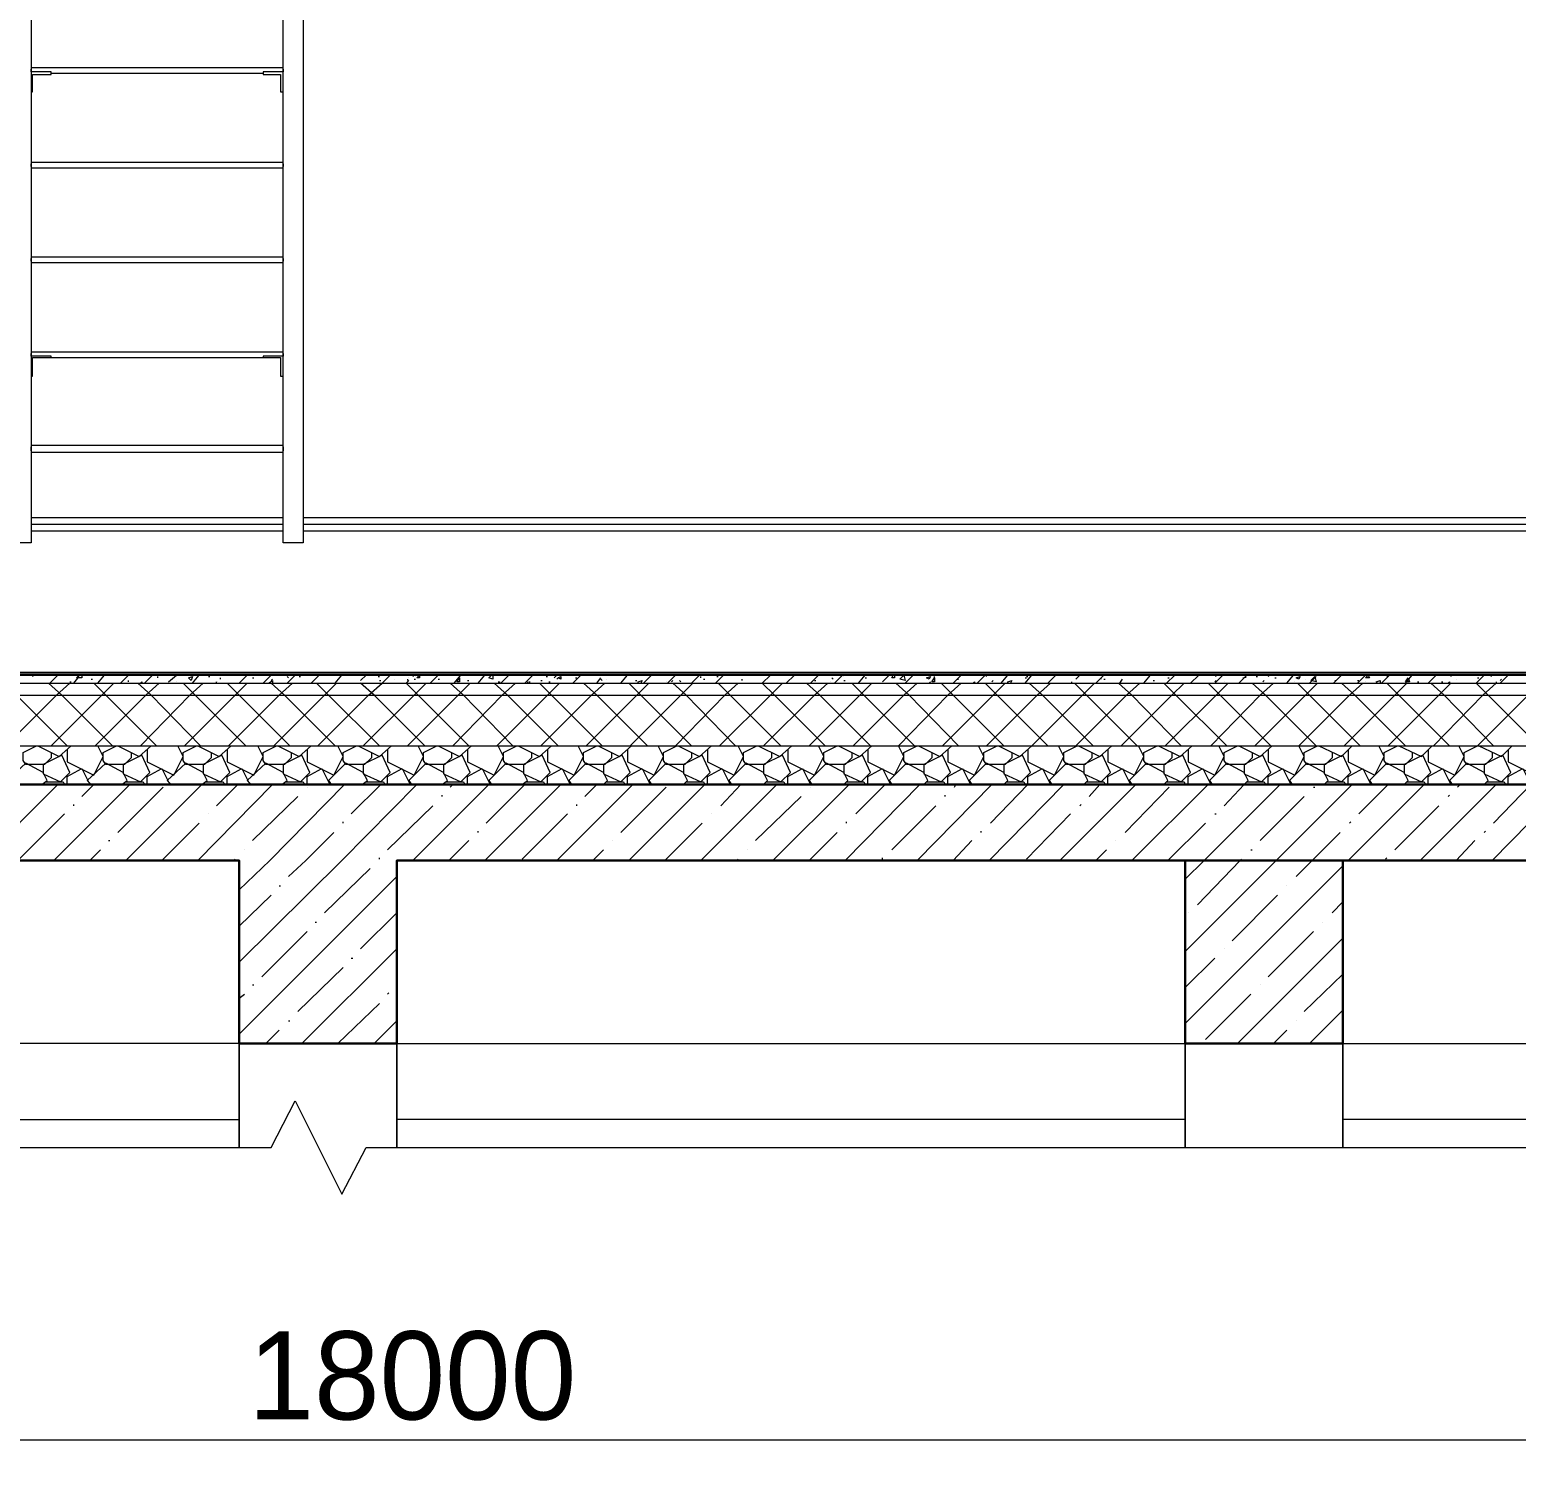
# Model space of a CAD drawing. Header units: millimetres. Extents: x 2294 to 908349, y -83289 to 219220.
# Drawn here: x 397000 to 401870, y -60662 to -55921 of the extents above; entities that cross this region are included whole.
import ezdxf

# ---------------------------------------------------------------- set-up
doc = ezdxf.new("R2010")
doc.units = ezdxf.units.MM
doc.layers.add('PDF _Геометрия', color=7, linetype='Continuous')
doc.layers.add('PDF _Текст', color=7, linetype='Continuous')

msp = doc.modelspace()

# ---------------------------------------------------------------- linework, layer by layer
at = {"layer": 'PDF _Геометрия', "lineweight": 9}
for points in [[(397004.3, -47687.3), (397004.3, -57602.1), (396938.8, -57602.1)], [(397830.6, -56045.8), (397004.3, -56045.8)], [(397004.3, -56058.9), (397004.3, -56054.5), (397004.3, -56050.2)], [(397830.6, -56050.2), (397830.6, -56054.5), (397830.6, -56058.9)], [(397069.9, -56063.3), (397765, -56063.3)], [(397830.6, -56356.2), (397004.3, -56356.2)], [(397004.3, -56369.3), (397004.3, -56364.9), (397004.3, -56360.5)], [(397004.3, -56373.7), (397830.6, -56373.7)], [(397830.6, -56360.5), (397830.6, -56364.9), (397830.6, -56369.3)], [(397830.6, -56666.5), (397004.3, -56666.5)], [(397004.3, -56679.7), (397004.3, -56675.3), (397004.3, -56670.9)], [(397004.3, -56684), (397830.6, -56684)], [(397830.6, -56670.9), (397830.6, -56675.3), (397830.6, -56679.7)], [(397830.6, -56976.9), (397004.3, -56976.9)], [(397004.3, -56990), (397004.3, -56985.7), (397004.3, -56981.3)], [(397069.9, -56994.4), (397765, -56994.4)], [(397830.6, -56981.3), (397830.6, -56985.7), (397830.6, -56990)], [(407076.4, -57912.4), (407076.4, -57916.8), (407076.4, -57921.2), (407076.4, -57947.4), (407076.4, -57986.8), (407076.4, -58152.9), (407076.4, -58393.3), (407085.2, -58393.3), (407242.6, -58393.3), (407242.6, -57156.2), (407085.2, -57156.2), (407076.4, -57156.2), (407072.1, -57156.2), (407067.7, -57156.2), (407067.7, -57912.4), (403203.2, -58026.1), (396121.3, -58026.1)], [(397830.6, -57282.9), (397004.3, -57282.9)], [(397004.3, -57300.4), (397004.3, -57296.1), (397004.3, -57291.7), (397004.3, -57287.3)], [(397004.3, -57304.8), (397830.6, -57304.8)], [(397830.6, -57287.3), (397830.6, -57291.7), (397830.6, -57296.1), (397830.6, -57300.4)], [(397004.3, -57519), (397830.6, -57519)], [(397004.3, -57540.9), (397830.6, -57540.9)], [(397896.1, -57519), (407067.7, -57519), (407067.7, -57523.4)], [(397896.1, -57540.9), (407067.7, -57540.9)], [(397004.3, -57562.7), (397830.6, -57562.7)], [(397896.1, -57562.7), (407067.7, -57562.7)], [(389166.1, -58393.3), (407076.4, -58393.3)], [(397686.3, -58642.5), (397686.3, -59582.4), (397686.3, -58642.5), (395981.4, -58642.5), (395981.4, -59582.4), (395981.4, -58642.5)], [(398202.1, -58642.5), (398202.1, -59582.4), (398202.1, -58642.5), (400785.7, -58642.5), (400785.7, -59582.4), (400785.7, -58642.5)], [(401301.6, -58642.5), (401301.6, -59582.4), (401301.6, -58642.5), (403885.2, -58642.5), (403885.2, -59582.4), (403885.2, -58642.5)], [(388300.5, -59582.4), (387723.5, -59582.4), (397791.2, -59582.4), (397869.9, -59429.4), (398022.9, -59735.4), (398101.6, -59582.4), (408169.3, -59582.4)], [(388807.6, -60662.2), (388807.6, -60539.8), (407518, -60539.8)]]:
    msp.add_lwpolyline(points, dxfattribs=at)
for points in [[(397896.1, -57602.1), (397830.6, -57602.1), (397830.6, -47687.3), (397896.1, -47687.3)], [(397004.3, -56058.9), (397004.3, -56124.5), (397008.7, -56124.5), (397008.7, -56067.6), (397069.9, -56067.6), (397069.9, -56058.9)], [(397830.6, -56058.9), (397765, -56058.9), (397765, -56067.6), (397821.8, -56067.6), (397821.8, -56124.5), (397830.6, -56124.5)], [(397004.3, -56990), (397004.3, -57055.6), (397008.7, -57055.6), (397008.7, -56994.4), (397069.9, -56994.4), (397069.9, -56990)], [(397830.6, -56990), (397765, -56990), (397765, -56994.4), (397821.8, -56994.4), (397821.8, -57055.6), (397830.6, -57055.6)], [(397686.3, -59490.6), (397686.3, -59241.4), (395981.4, -59241.4), (392007.6, -59241.4), (392007.6, -58642.5), (392007.6, -59582.4), (392007.6, -59490.6), (395981.4, -59490.6)], [(400785.7, -59241.4), (400785.7, -59490.6), (398202.1, -59490.6), (398202.1, -59241.4)], [(403885.2, -59241.4), (403885.2, -59490.6), (401301.6, -59490.6), (401301.6, -59241.4)]]:
    msp.add_lwpolyline(points, close=True, dxfattribs=at)
at = {"layer": 'PDF _Геометрия', "lineweight": 30}
for points in [[(388755.2, -58393.3), (388755.2, -58642.5), (388755.2, -59241.4), (389013.1, -59241.4), (389013.1, -58642.5), (397686.3, -58642.5), (397686.3, -59241.4), (398202.1, -59241.4), (398202.1, -58642.5), (407500.5, -58642.5), (407500.5, -58393.3), (389013.1, -58393.3), (389013.1, -57300.4), (388755.2, -57300.4)], [(400785.7, -58642.5), (400785.7, -59241.4), (401301.6, -59241.4), (401301.6, -58642.5)]]:
    msp.add_lwpolyline(points, close=True, dxfattribs=at)
at = {"layer": 'PDF _Геометрия', "lineweight": 20}
for points in [[(389166.1, -57916.8), (396121.3, -58030.5), (403203.2, -58030.5), (407076.4, -57916.8), (407076.4, -57912.4), (407072.1, -57912.4)], [(389166.1, -57921.2), (396121.3, -58034.8), (403203.2, -58034.8), (407076.4, -57921.2), (407076.4, -57916.8)], [(389166.1, -57947.4), (396121.3, -58061.1), (403203.2, -58061.1), (407076.4, -57947.4), (407076.4, -57921.2)], [(389166.1, -57986.8), (396121.3, -58100.4), (403203.2, -58100.4), (407076.4, -57986.8), (407076.4, -57947.4)], [(389166.1, -58152.9), (396121.3, -58266.5), (403203.2, -58266.5), (407076.4, -58152.9), (407076.4, -57986.8)]]:
    msp.add_lwpolyline(points, dxfattribs=at)
at = {"layer": 'PDF _Геометрия', "color": 250, "lineweight": 9, "true_color": 0x1d1d1d}
for points in [[(397008.7, -58039.2), (397013.1, -58034.8)], [(397065.5, -58061.1), (397091.8, -58034.8)], [(397144.2, -58061.1), (397161.7, -58039.2)], [(397170.4, -58034.8), (397170.4, -58043.6), (397153, -58043.6), (397161.7, -58034.8)], [(397201, -58048), (397205.4, -58048)], [(397222.9, -58061.1), (397244.8, -58034.8)], [(397262.2, -58034.8), (397262.2, -58034.8)], [(397262.2, -58034.8), (397266.6, -58034.8)], [(397297.2, -58061.1), (397323.4, -58034.8)], [(397375.9, -58061.1), (397402.1, -58034.8)], [(397419.6, -58043.6), (397419.6, -58039.2)], [(397454.6, -58056.7), (397480.8, -58034.8)], [(397533.3, -58061.1), (397555.1, -58034.8)], [(397585.7, -58039.2), (397590.1, -58039.2)], [(397625.1, -58048), (397625.1, -58043.6)], [(397686.3, -58061.1), (397712.5, -58034.8)], [(397730, -58043.6), (397734.4, -58043.6)], [(397765, -58061.1), (397791.2, -58034.8)], [(397778.1, -58034.8), (397782.5, -58034.8)], [(397791.2, -58052.3), (397795.6, -58048)], [(397843.7, -58061.1), (397869.9, -58034.8)], [(397843.7, -58039.2), (397848, -58043.6)], [(397883, -58039.2), (397887.4, -58039.2)], [(397922.4, -58061.1), (397948.6, -58034.8)], [(397944.2, -58266.5), (398110.3, -58100.4), (398154, -58061.1), (398180.3, -58034.8)], [(398001, -58061.1), (398022.9, -58034.8)], [(398044.8, -58034.8), (398044.8, -58034.8)], [(398084.1, -58052.3), (398101.6, -58034.8)], [(398140.9, -58039.2), (398145.3, -58039.2)], [(398193.4, -58048), (398193.4, -58048)], [(398237.1, -58048), (398237.1, -58052.3)], [(398241.5, -58043.6), (398241.5, -58043.6)], [(398254.6, -58039.2), (398259, -58034.8)], [(398259, -58048), (398263.3, -58048)], [(398263.3, -58039.2), (398263.3, -58039.2)], [(398311.4, -58061.1), (398337.7, -58034.8)], [(398337.7, -58048), (398342, -58048)], [(398355.1, -58034.8), (398355.1, -58034.8)], [(398390.1, -58061.1), (398412, -58034.8)], [(398468.8, -58061.1), (398490.7, -58034.8)], [(398473.2, -58034.8), (398473.2, -58034.8)], [(398473.2, -58034.8), (398473.2, -58034.8)], [(398516.9, -58034.8), (398516.9, -58048), (398503.8, -58043.6), (398512.5, -58034.8)], [(398543.1, -58061.1), (398569.3, -58034.8)], [(398595.6, -58034.8), (398595.6, -58034.8)], [(398621.8, -58061.1), (398648, -58034.8)], [(398691.8, -58039.2), (398696.1, -58039.2)], [(398718, -58043.6), (398726.7, -58034.8)], [(398726.7, -58048), (398731.1, -58043.6)], [(398779.2, -58061.1), (398805.4, -58034.8)], [(398787.9, -58043.6), (398792.3, -58043.6)], [(398792.3, -58034.8), (398796.7, -58034.8)], [(398857.9, -58061.1), (398871, -58043.6)], [(398871, -58048), (398875.4, -58052.3)], [(398888.5, -58048), (398888.5, -58048)], [(398936.6, -58061.1), (398958.4, -58034.8)], [(399010.9, -58061.1), (399037.1, -58034.8)], [(399089.6, -58061.1), (399115.8, -58034.8)], [(399168.3, -58061.1), (399194.5, -58034.8)], [(399198.9, -58043.6), (399198.9, -58039.2)], [(399207.6, -58048), (399212, -58048)], [(399238.2, -58034.8), (399238.2, -58034.8)], [(399246.9, -58061.1), (399273.2, -58034.8)], [(399251.3, -58039.2), (399255.7, -58039.2)], [(399334.4, -58052.3), (399334.4, -58048)], [(399347.5, -58034.8), (399347.5, -58034.8)], [(399605.4, -58266.5), (399439.3, -58100.4), (399399.9, -58061.1), (399426.2, -58034.8)], [(399478.6, -58061.1), (399504.9, -58034.8)], [(399557.3, -58061.1), (399583.6, -58034.8)], [(399627.3, -58043.6), (399631.6, -58048)], [(399636, -58061.1), (399662.2, -58034.8)], [(399666.6, -58039.2), (399666.6, -58039.2)], [(399684.1, -58034.8), (399684.1, -58034.8)], [(399684.1, -58034.8), (399684.1, -58034.8)], [(399714.7, -58061.1), (399736.6, -58034.8)], [(399736.6, -58043.6), (399740.9, -58043.6)], [(399793.4, -58056.7), (399815.2, -58034.8)], [(399832.7, -58034.8), (399832.7, -58043.6), (399824, -58043.6), (399828.4, -58034.8)], [(399867.7, -58061.1), (399893.9, -58034.8)], [(399963.9, -58043.6), (399963.9, -58056.7), (399955.1, -58056.7), (399963.9, -58043.6), (399963.9, -58039.2)], [(400025.1, -58061.1), (400051.3, -58034.8)], [(400038.2, -58048), (400042.6, -58048)], [(400103.8, -58061.1), (400130, -58034.8)], [(400134.4, -58039.2), (400134.4, -58034.8)], [(400182.5, -58061.1), (400204.3, -58034.8)], [(400261.1, -58061.1), (400283, -58034.8)], [(400261.1, -58043.6), (400265.5, -58043.6)], [(400265.5, -58039.2), (400269.9, -58039.2)], [(400335.5, -58061.1), (400361.7, -58034.8)], [(400427.3, -58048), (400440.4, -58034.8)], [(400492.8, -58061.1), (400519.1, -58034.8)], [(400510.3, -58048), (400510.3, -58043.6)], [(400519.1, -58048), (400523.4, -58048)], [(400571.5, -58061.1), (400580.3, -58048)], [(400593.4, -58034.8), (400593.4, -58034.8)], [(400650.2, -58061.1), (400672.1, -58034.8)], [(400724.5, -58061.1), (400750.8, -58034.8)], [(400728.9, -58043.6), (400733.3, -58043.6)], [(400798.9, -58034.8), (400798.9, -58034.8)], [(400803.2, -58061.1), (400829.5, -58034.8)], [(400881.9, -58061.1), (400908.1, -58034.8)], [(400881.9, -58034.8), (400886.3, -58039.2)], [(400895, -58034.8), (400895, -58034.8)], [(400895, -58034.8), (400895, -58034.8)], [(400960.6, -58061.1), (400986.8, -58034.8)], [(400973.7, -58043.6), (400978.1, -58043.6)], [(400982.5, -58039.2), (400982.5, -58043.6)], [(401017.4, -58039.2), (401021.8, -58039.2)], [(401056.8, -58039.2), (401061.1, -58034.8)], [(401078.6, -58043.6), (401083, -58043.6)], [(401118, -58061.1), (401139.8, -58034.8)], [(401179.2, -58048), (401179.2, -58048)], [(401192.3, -58061.1), (401214.2, -58039.2)], [(401214.2, -58048), (401214.2, -58048)], [(401271, -58061.1), (401297.2, -58034.8)], [(401349.7, -58061.1), (401375.9, -58034.8)], [(401428.4, -58061.1), (401454.6, -58034.8)], [(401445.8, -58039.2), (401450.2, -58039.2)], [(401507, -58061.1), (401528.9, -58034.8)], [(401581.4, -58061.1), (401607.6, -58034.8)], [(401655.7, -58034.8), (401655.7, -58039.2)], [(401673.2, -58048), (401673.2, -58048)], [(401843.7, -58279.7), (401843.7, -58319), (401931.1, -58362.7), (401961.7, -58301.5), (401944.2, -58266.5), (401778.1, -58100.4), (401738.7, -58061.1), (401765, -58034.8)], [(401743.1, -58043.6), (401747.5, -58043.6)], [(401786.8, -58039.2), (401791.2, -58034.8)], [(401817.4, -58061.1), (401843.7, -58034.8)], [(401817.4, -58052.3), (401821.8, -58048)], [(397122.4, -58266.5), (396956.2, -58100.4), (396916.9, -58061.1)], [(396921.3, -58266.5), (397087.4, -58100.4), (397131.1, -58061.1)], [(397271, -58266.5), (397104.9, -58100.4), (397061.2, -58061.1)], [(397069.9, -58266.5), (397236, -58100.4), (397275.4, -58061.1)], [(397131.1, -58056.7), (397135.5, -58056.7)], [(397415.3, -58266.5), (397249.1, -58100.4), (397209.8, -58061.1)], [(397214.2, -58266.5), (397380.3, -58100.4), (397424, -58061.1)], [(397323.4, -58056.7), (397323.4, -58052.3)], [(397559.5, -58266.5), (397397.8, -58100.4), (397354.1, -58061.1)], [(397362.8, -58061.1), (397367.2, -58056.7), (397367.2, -58061.1)], [(397362.8, -58266.5), (397524.5, -58100.4), (397568.3, -58061.1)], [(397480.8, -58056.7), (397480.8, -58056.7)], [(397708.1, -58266.5), (397542, -58100.4), (397502.7, -58061.1)], [(397507.1, -58266.5), (397673.2, -58100.4), (397712.5, -58061.1)], [(397612, -58061.1), (397612, -58056.7)], [(397616.3, -58056.7), (397616.3, -58056.7)], [(397852.4, -58266.5), (397686.3, -58100.4), (397646.9, -58061.1)], [(397651.3, -58266.5), (397817.4, -58100.4), (397861.2, -58061.1)], [(397782.5, -58061.1), (397795.6, -58052.3), (397795.6, -58061.1)], [(397782.5, -58061.1), (397782.5, -58061.1)], [(398001, -58266.5), (397834.9, -58100.4), (397791.2, -58061.1)], [(397800, -58266.5), (397966.1, -58100.4), (398005.4, -58061.1)], [(398145.3, -58266.5), (397979.2, -58100.4), (397939.8, -58061.1)], [(398293.9, -58266.5), (398127.8, -58100.4), (398084.1, -58061.1)], [(398092.8, -58266.5), (398259, -58100.4), (398298.3, -58061.1)], [(398145.3, -58052.3), (398149.7, -58052.3)], [(398438.2, -58266.5), (398272.1, -58100.4), (398232.7, -58061.1), (398241.5, -58052.3)], [(398237.1, -58266.5), (398403.2, -58100.4), (398442.6, -58061.1)], [(398582.5, -58266.5), (398420.7, -58100.4), (398377, -58061.1)], [(398385.7, -58266.5), (398547.5, -58100.4), (398591.2, -58061.1)], [(398433.8, -58052.3), (398438.2, -58052.3)], [(398731.1, -58266.5), (398565, -58100.4), (398521.3, -58061.1)], [(398530, -58266.5), (398696.1, -58100.4), (398735.5, -58061.1)], [(398534.4, -58056.7), (398538.7, -58056.7)], [(398630.6, -58056.7), (398630.6, -58061.1)], [(398634.9, -58056.7), (398639.3, -58056.7)], [(398875.4, -58266.5), (398709.2, -58100.4), (398669.9, -58061.1)], [(398674.3, -58052.3), (398678.6, -58052.3)], [(398674.3, -58266.5), (398840.4, -58100.4), (398884.1, -58061.1)], [(398700.5, -58056.7), (398704.9, -58056.7)], [(399024, -58266.5), (398857.9, -58100.4), (398814.2, -58061.1)], [(398822.9, -58266.5), (398989, -58100.4), (399028.4, -58061.1)], [(399168.3, -58266.5), (399002.1, -58100.4), (398962.8, -58061.1)], [(398967.2, -58266.5), (399133.3, -58100.4), (399172.6, -58061.1)], [(398984.6, -58052.3), (398989, -58052.3)], [(398993.4, -58061.1), (398993.4, -58056.7), (399006.5, -58052.3), (399002.1, -58061.1)], [(399085.2, -58056.7), (399085.2, -58056.7)], [(399102.7, -58056.7), (399107.1, -58052.3)], [(399312.5, -58266.5), (399150.8, -58100.4), (399107.1, -58061.1)], [(399115.8, -58266.5), (399277.5, -58100.4), (399321.3, -58061.1)], [(399128.9, -58052.3), (399133.3, -58056.7)], [(399181.4, -58061.1), (399181.4, -58061.1)], [(399461.1, -58266.5), (399295, -58100.4), (399255.7, -58061.1)], [(399260.1, -58266.5), (399426.2, -58100.4), (399465.5, -58061.1)], [(399404.3, -58266.5), (399570.4, -58100.4), (399614.2, -58061.1)], [(399754, -58266.5), (399587.9, -58100.4), (399544.2, -58061.1)], [(399553, -58266.5), (399719.1, -58100.4), (399758.4, -58061.1)], [(399570.4, -58052.3), (399574.8, -58052.3)], [(399622.9, -58056.7), (399622.9, -58056.7)], [(399666.6, -58052.3), (399671, -58052.3)], [(399898.3, -58266.5), (399732.2, -58100.4), (399692.8, -58061.1)], [(399697.2, -58266.5), (399863.3, -58100.4), (399907.1, -58061.1)], [(399745.3, -58279.7), (399745.3, -58319), (399832.7, -58362.7), (399863.3, -58301.5), (399845.8, -58266.5), (400007.6, -58100.4), (400051.3, -58061.1)], [(400042.6, -58266.5), (399880.8, -58100.4), (399837.1, -58061.1)], [(399946.4, -58061.1), (399950.8, -58056.7)], [(400191.2, -58266.5), (400025.1, -58100.4), (399985.7, -58061.1)], [(399990.1, -58266.5), (400156.2, -58100.4), (400195.6, -58061.1)], [(400090.7, -58061.1), (400095, -58056.7), (400095, -58061.1)], [(400335.5, -58266.5), (400169.3, -58100.4), (400130, -58061.1)], [(400134.4, -58266.5), (400300.5, -58100.4), (400344.2, -58061.1)], [(400151.9, -58056.7), (400156.2, -58052.3)], [(400173.7, -58266.5), (400243.7, -58301.5), (400283, -58266.5), (400449.1, -58100.4), (400488.5, -58061.1)], [(400204.3, -58061.1), (400204.3, -58056.7), (400217.4, -58052.3), (400213.1, -58061.1)], [(400484.1, -58266.5), (400318, -58100.4), (400274.3, -58061.1)], [(400414.2, -58061.1), (400414.2, -58056.7)], [(400628.4, -58266.5), (400462.2, -58100.4), (400422.9, -58061.1)], [(400427.3, -58266.5), (400593.4, -58100.4), (400637.1, -58061.1)], [(400772.6, -58266.5), (400610.9, -58100.4), (400567.2, -58061.1)], [(400575.9, -58266.5), (400742, -58100.4), (400781.4, -58061.1)], [(400680.8, -58052.3), (400685.2, -58052.3)], [(400921.3, -58266.5), (400755.1, -58100.4), (400715.8, -58061.1)], [(400720.2, -58266.5), (400886.3, -58100.4), (400925.6, -58061.1)], [(401065.5, -58266.5), (400899.4, -58100.4), (400860.1, -58061.1)], [(400868.8, -58266.5), (401030.5, -58100.4), (401074.3, -58061.1)], [(400881.9, -58056.7), (400886.3, -58052.3)], [(400912.5, -58056.7), (400912.5, -58056.7)], [(401214.2, -58266.5), (401048, -58100.4), (401004.3, -58061.1)], [(401013.1, -58266.5), (401179.2, -58100.4), (401218.5, -58061.1)], [(401039.3, -58056.7), (401043.7, -58052.3)], [(401056.8, -58279.7), (401056.8, -58319), (401144.2, -58362.7), (401174.8, -58301.5), (401157.3, -58266.5), (401323.4, -58100.4), (401367.2, -58061.1)], [(401144.2, -58056.7), (401144.2, -58056.7)], [(401358.4, -58266.5), (401192.3, -58100.4), (401152.9, -58061.1)], [(401275.4, -58052.3), (401279.7, -58052.3)], [(401507, -58266.5), (401340.9, -58100.4), (401297.2, -58061.1)], [(401306, -58266.5), (401472.1, -58100.4), (401511.4, -58061.1)], [(401349.7, -58052.3), (401354, -58052.3)], [(401375.9, -58056.7), (401375.9, -58056.7)], [(401415.2, -58061.1), (401410.9, -58056.7), (401424, -58052.3), (401424, -58061.1)], [(401651.3, -58266.5), (401485.2, -58100.4), (401445.8, -58061.1)], [(401450.2, -58266.5), (401616.3, -58100.4), (401655.7, -58061.1)], [(401546.4, -58056.7), (401550.8, -58056.7)], [(401795.6, -58266.5), (401633.8, -58100.4), (401590.1, -58061.1)], [(401804.3, -58056.7), (401804.3, -58061.1), (401760.6, -58100.4), (401598.8, -58266.5)], [(401625.1, -58056.7), (401629.5, -58056.7)], [(401646.9, -58061.1), (401651.3, -58056.7), (401651.3, -58061.1)], [(401791.2, -58288.4), (401791.2, -58305.9), (401769.3, -58327.7), (401708.1, -58327.7), (401699.4, -58314.6), (401699.4, -58288.4), (401743.1, -58266.5), (401909.2, -58100.4), (401948.6, -58061.1)], [(397069.9, -58288.4), (397069.9, -58305.9), (397048, -58327.7), (396986.8, -58327.7), (396978.1, -58314.6), (396978.1, -58288.4), (397021.8, -58266.5)], [(397026.2, -58266.5), (397096.1, -58301.5), (397135.5, -58266.5)], [(397122.4, -58279.7), (397122.4, -58319), (397209.8, -58362.7), (397240.4, -58301.5), (397222.9, -58266.5)], [(397332.2, -58288.4), (397332.2, -58305.9), (397310.3, -58327.7), (397249.1, -58327.7), (397240.4, -58314.6), (397240.4, -58288.4), (397284.1, -58266.5)], [(397288.5, -58266.5), (397358.4, -58301.5), (397397.8, -58266.5)], [(397384.7, -58279.7), (397384.7, -58319), (397472.1, -58362.7), (397502.7, -58301.5), (397485.2, -58266.5)], [(397594.5, -58288.4), (397594.5, -58305.9), (397572.6, -58327.7), (397511.4, -58327.7), (397502.7, -58314.6), (397502.7, -58288.4), (397546.4, -58266.5)], [(397550.8, -58266.5), (397620.7, -58301.5), (397660.1, -58266.5)], [(397646.9, -58279.7), (397646.9, -58319), (397734.4, -58362.7), (397765, -58301.5), (397747.5, -58266.5)], [(397856.8, -58288.4), (397856.8, -58305.9), (397834.9, -58327.7), (397773.7, -58327.7), (397765, -58314.6), (397765, -58288.4), (397808.7, -58266.5)], [(397813.1, -58266.5), (397883, -58301.5), (397922.4, -58266.5)], [(397909.2, -58279.7), (397909.2, -58319), (397996.7, -58362.7), (398027.3, -58301.5), (398009.8, -58266.5)], [(398119.1, -58288.4), (398119.1, -58305.9), (398097.2, -58327.7), (398036, -58327.7), (398027.3, -58314.6), (398027.3, -58288.4), (398071, -58266.5)], [(398075.4, -58266.5), (398145.3, -58301.5), (398184.7, -58266.5)], [(398171.5, -58279.7), (398171.5, -58319), (398259, -58362.7), (398289.6, -58301.5), (398272.1, -58266.5)], [(398381.4, -58288.4), (398381.4, -58305.9), (398359.5, -58327.7), (398298.3, -58327.7), (398289.6, -58314.6), (398289.6, -58288.4), (398333.3, -58266.5)], [(398337.7, -58266.5), (398407.6, -58301.5), (398446.9, -58266.5)], [(398433.8, -58279.7), (398433.8, -58319), (398521.3, -58362.7), (398551.9, -58301.5), (398534.4, -58266.5)], [(398643.7, -58288.4), (398643.7, -58305.9), (398621.8, -58327.7), (398560.6, -58327.7), (398551.9, -58314.6), (398551.9, -58288.4), (398595.6, -58266.5)], [(398599.9, -58266.5), (398669.9, -58301.5), (398709.2, -58266.5)], [(398696.1, -58279.7), (398696.1, -58319), (398783.6, -58362.7), (398814.2, -58301.5), (398796.7, -58266.5)], [(398906, -58288.4), (398906, -58305.9), (398884.1, -58327.7), (398822.9, -58327.7), (398814.2, -58314.6), (398814.2, -58288.4), (398857.9, -58266.5)], [(398862.2, -58266.5), (398932.2, -58301.5), (398971.5, -58266.5)], [(398958.4, -58279.7), (398958.4, -58319), (399045.9, -58362.7), (399076.5, -58301.5), (399059, -58266.5)], [(399168.3, -58288.4), (399168.3, -58305.9), (399146.4, -58327.7), (399085.2, -58327.7), (399076.5, -58314.6), (399076.5, -58288.4), (399120.2, -58266.5)], [(399124.5, -58266.5), (399194.5, -58301.5), (399233.8, -58266.5)], [(399220.7, -58279.7), (399220.7, -58319), (399308.1, -58362.7), (399338.7, -58301.5), (399321.3, -58266.5)], [(399430.5, -58288.4), (399430.5, -58305.9), (399408.7, -58327.7), (399347.5, -58327.7), (399338.7, -58314.6), (399338.7, -58288.4), (399382.5, -58266.5)], [(399386.8, -58266.5), (399456.8, -58301.5), (399496.1, -58266.5)], [(399483, -58279.7), (399483, -58319), (399570.4, -58362.7), (399601, -58301.5), (399583.6, -58266.5)], [(399692.8, -58288.4), (399692.8, -58305.9), (399671, -58327.7), (399609.8, -58327.7), (399601, -58314.6), (399601, -58288.4), (399644.8, -58266.5)], [(399649.1, -58266.5), (399719.1, -58301.5), (399758.4, -58266.5)], [(399955.1, -58288.4), (399955.1, -58305.9), (399933.3, -58327.7), (399872.1, -58327.7), (399863.3, -58314.6), (399863.3, -58288.4), (399907.1, -58266.5)], [(399911.4, -58266.5), (399981.4, -58301.5), (400020.7, -58266.5)], [(400007.6, -58279.7), (400007.6, -58319), (400095, -58362.7), (400125.6, -58301.5), (400108.1, -58266.5)], [(400217.4, -58288.4), (400217.4, -58305.9), (400195.6, -58327.7), (400134.4, -58327.7), (400125.6, -58314.6), (400125.6, -58288.4), (400169.3, -58266.5)], [(400269.9, -58279.7), (400269.9, -58319), (400357.3, -58362.7), (400387.9, -58301.5), (400370.4, -58266.5)], [(400479.7, -58288.4), (400479.7, -58305.9), (400457.9, -58327.7), (400396.7, -58327.7), (400387.9, -58314.6), (400387.9, -58288.4), (400431.6, -58266.5)], [(400436, -58266.5), (400506, -58301.5), (400545.3, -58266.5)], [(400532.2, -58279.7), (400532.2, -58319), (400619.6, -58362.7), (400650.2, -58301.5), (400632.7, -58266.5)], [(400742, -58288.4), (400742, -58305.9), (400720.2, -58327.7), (400659, -58327.7), (400650.2, -58314.6), (400650.2, -58288.4), (400693.9, -58266.5)], [(400698.3, -58266.5), (400768.3, -58301.5), (400807.6, -58266.5)], [(400794.5, -58279.7), (400794.5, -58319), (400881.9, -58362.7), (400912.5, -58301.5), (400895, -58266.5)], [(401004.3, -58288.4), (401004.3, -58305.9), (400982.5, -58327.7), (400921.3, -58327.7), (400912.5, -58314.6), (400912.5, -58288.4), (400956.2, -58266.5)], [(400960.6, -58266.5), (401030.5, -58301.5), (401069.9, -58266.5)], [(401266.6, -58288.4), (401266.6, -58305.9), (401244.8, -58327.7), (401183.5, -58327.7), (401174.8, -58314.6), (401174.8, -58288.4), (401218.5, -58266.5)], [(401222.9, -58266.5), (401297.2, -58301.5), (401332.2, -58266.5)], [(401319.1, -58279.7), (401319.1, -58319), (401406.5, -58362.7), (401437.1, -58301.5), (401419.6, -58266.5)], [(401528.9, -58288.4), (401528.9, -58305.9), (401507, -58327.7), (401445.8, -58327.7), (401437.1, -58314.6), (401437.1, -58288.4), (401480.8, -58266.5)], [(401485.2, -58266.5), (401559.5, -58301.5), (401594.5, -58266.5)], [(401581.4, -58279.7), (401581.4, -58319), (401668.8, -58362.7), (401699.4, -58301.5), (401681.9, -58266.5)], [(401747.5, -58266.5), (401821.8, -58301.5), (401856.8, -58266.5)], [(397039.3, -58393.3), (397056.8, -58380.2), (397043.7, -58354), (396986.8, -58323.4), (396925.6, -58380.2), (396938.8, -58393.3)], [(397122.4, -58393.3), (397122.4, -58367.1), (397170.4, -58340.9), (397196.7, -58393.3)], [(397301.6, -58393.3), (397319.1, -58380.2), (397306, -58354), (397249.1, -58323.4), (397187.9, -58380.2), (397201, -58393.3)], [(397314.7, -58642.5), (397563.9, -58393.3), (397581.4, -58380.2), (397568.3, -58354), (397511.4, -58323.4), (397450.2, -58380.2), (397463.3, -58393.3)], [(397384.7, -58393.3), (397384.7, -58367.1), (397432.7, -58340.9), (397459, -58393.3)], [(397646.9, -58393.3), (397646.9, -58367.1), (397695, -58340.9), (397721.3, -58393.3)], [(397826.2, -58393.3), (397843.7, -58380.2), (397830.6, -58354), (397773.7, -58323.4), (397712.5, -58380.2), (397725.6, -58393.3)], [(397909.2, -58393.3), (397909.2, -58367.1), (397957.3, -58340.9), (397983.6, -58393.3)], [(398088.5, -58393.3), (398106, -58380.2), (398092.8, -58354), (398036, -58323.4), (397979.2, -58380.2), (397987.9, -58393.3)], [(398171.5, -58393.3), (398171.5, -58367.1), (398219.6, -58340.9), (398245.9, -58393.3)], [(398350.8, -58393.3), (398368.3, -58380.2), (398355.1, -58354), (398298.3, -58323.4), (398241.5, -58380.2), (398250.2, -58393.3)], [(398433.8, -58393.3), (398433.8, -58367.1), (398481.9, -58340.9), (398508.1, -58393.3)], [(398613.1, -58393.3), (398630.6, -58380.2), (398617.4, -58354), (398560.6, -58323.4), (398503.8, -58380.2), (398512.5, -58393.3)], [(398696.1, -58393.3), (398696.1, -58367.1), (398744.2, -58340.9), (398770.4, -58393.3)], [(398879.7, -58393.3), (398892.8, -58380.2), (398879.7, -58354), (398822.9, -58323.4), (398766.1, -58380.2), (398774.8, -58393.3)], [(398958.4, -58393.3), (398958.4, -58367.1), (399006.5, -58340.9), (399032.7, -58393.3)], [(399142, -58393.3), (399155.1, -58380.2), (399142, -58354), (399085.2, -58323.4), (399028.4, -58380.2), (399037.1, -58393.3)], [(399220.7, -58393.3), (399220.7, -58367.1), (399268.8, -58340.9), (399295, -58393.3)], [(399404.3, -58393.3), (399417.4, -58380.2), (399404.3, -58354), (399347.5, -58323.4), (399290.7, -58380.2), (399299.4, -58393.3)], [(399483, -58393.3), (399483, -58367.1), (399531.1, -58340.9), (399557.3, -58393.3)], [(399666.6, -58393.3), (399679.7, -58380.2), (399666.6, -58354), (399609.8, -58323.4), (399553, -58380.2), (399561.7, -58393.3)], [(399745.3, -58393.3), (399745.3, -58367.1), (399793.4, -58340.9), (399819.6, -58393.3)], [(399928.9, -58393.3), (399942, -58380.2), (399928.9, -58354), (399872.1, -58323.4), (399815.2, -58380.2), (399824, -58393.3)], [(400007.6, -58393.3), (400007.6, -58367.1), (400055.7, -58340.9), (400081.9, -58393.3)], [(400191.2, -58393.3), (400204.3, -58380.2), (400191.2, -58354), (400134.4, -58323.4), (400077.5, -58380.2), (400086.3, -58393.3)], [(400147.5, -58520.1), (400269.9, -58393.3), (400269.9, -58367.1), (400318, -58340.9), (400344.2, -58393.3)], [(400453.5, -58393.3), (400466.6, -58380.2), (400453.5, -58354), (400396.7, -58323.4), (400339.8, -58380.2), (400348.6, -58393.3)], [(400532.2, -58393.3), (400532.2, -58367.1), (400580.3, -58340.9), (400606.5, -58393.3)], [(400715.8, -58393.3), (400728.9, -58380.2), (400715.8, -58354), (400659, -58323.4), (400602.1, -58380.2), (400610.9, -58393.3)], [(400794.5, -58393.3), (400794.5, -58367.1), (400842.6, -58340.9), (400868.8, -58393.3)], [(400912.5, -58463.3), (400978.1, -58393.3), (400991.2, -58380.2), (400978.1, -58354), (400921.3, -58323.4), (400864.4, -58380.2), (400873.2, -58393.3)], [(401056.8, -58393.3), (401056.8, -58367.1), (401104.9, -58340.9), (401131.1, -58393.3)], [(401240.4, -58393.3), (401253.5, -58380.2), (401240.4, -58354), (401183.5, -58323.4), (401126.7, -58380.2), (401135.5, -58393.3)], [(401319.1, -58393.3), (401319.1, -58367.1), (401367.2, -58340.9), (401393.4, -58393.3)], [(401502.7, -58393.3), (401515.8, -58380.2), (401502.7, -58354), (401445.8, -58323.4), (401389, -58380.2), (401397.8, -58393.3)], [(401581.4, -58393.3), (401581.4, -58367.1), (401629.5, -58340.9), (401655.7, -58393.3)], [(401765, -58393.3), (401778.1, -58380.2), (401765, -58354), (401708.1, -58323.4), (401651.3, -58380.2), (401660.1, -58393.3)], [(401843.7, -58393.3), (401843.7, -58367.1), (401891.7, -58340.9), (401918, -58393.3), (401795.6, -58520.1)], [(397052.4, -58384.6), (397109.2, -58384.6), (397113.6, -58393.3)], [(397314.7, -58384.6), (397371.5, -58384.6), (397375.9, -58393.3)], [(397577, -58384.6), (397633.8, -58384.6), (397638.2, -58393.3)], [(397839.3, -58384.6), (397896.1, -58384.6), (397900.5, -58393.3)], [(398101.6, -58384.6), (398158.4, -58384.6), (398162.8, -58393.3)], [(398363.9, -58384.6), (398420.7, -58384.6), (398425.1, -58393.3)], [(398626.2, -58384.6), (398683, -58384.6), (398687.4, -58393.3)], [(398888.5, -58384.6), (398945.3, -58384.6), (398949.7, -58393.3)], [(399150.8, -58384.6), (399207.6, -58384.6), (399212, -58393.3), (398962.8, -58642.5)], [(399413.1, -58384.6), (399469.9, -58384.6), (399474.3, -58393.3)], [(399675.4, -58384.6), (399732.2, -58384.6), (399736.6, -58393.3)], [(399937.7, -58384.6), (399994.5, -58384.6), (399998.9, -58393.3)], [(400199.9, -58384.6), (400256.8, -58384.6), (400261.1, -58393.3)], [(400462.2, -58384.6), (400519.1, -58384.6), (400523.4, -58393.3)], [(400724.5, -58384.6), (400781.4, -58384.6), (400785.7, -58393.3)], [(400986.8, -58384.6), (401043.7, -58384.6), (401048, -58393.3)], [(401249.1, -58384.6), (401306, -58384.6), (401310.3, -58393.3)], [(401511.4, -58384.6), (401568.2, -58384.6), (401572.6, -58393.3)], [(401773.7, -58384.6), (401830.5, -58384.6), (401834.9, -58393.3)], [(396842.6, -58642.5), (397091.8, -58393.3)], [(397078.6, -58642.5), (397327.8, -58393.3)], [(397170.4, -58432.7), (397209.8, -58393.3)], [(397288.5, -58550.7), (397437.1, -58402.1)], [(397550.8, -58642.5), (397795.6, -58393.3)], [(397612, -58463.3), (397681.9, -58393.3)], [(397686.3, -58738.7), (397786.8, -58642.5), (398031.6, -58393.3)], [(397686.3, -58974.7), (398022.9, -58642.5), (398267.7, -58393.3)], [(397730, -58576.9), (397878.6, -58432.7)], [(397909.2, -58402.1), (397909.2, -58402.1)], [(398053.5, -58489.5), (398149.7, -58393.3)], [(398254.6, -58642.5), (398503.8, -58393.3)], [(398350.8, -58432.7), (398350.8, -58428.3)], [(398377, -58402.1), (398385.7, -58393.3)], [(398490.7, -58642.5), (398739.8, -58393.3)], [(398495, -58520.1), (398621.8, -58393.3)], [(398726.7, -58642.5), (398975.9, -58393.3)], [(398818.5, -58432.7), (398857.9, -58393.3)], [(398936.6, -58550.7), (399085.2, -58402.1)], [(399198.9, -58642.5), (399448, -58393.3)], [(399264.4, -58463.3), (399330, -58393.3)], [(399378.1, -58576.9), (399526.7, -58432.7)], [(399434.9, -58642.5), (399684.1, -58393.3)], [(399557.3, -58402.1), (399557.3, -58402.1)], [(399671, -58642.5), (399915.8, -58393.3)], [(399706, -58489.5), (399802.1, -58393.3)], [(399907.1, -58642.5), (400151.9, -58393.3)], [(399998.9, -58432.7), (399998.9, -58428.3)], [(400029.5, -58402.1), (400033.8, -58393.3)], [(400143.1, -58642.5), (400387.9, -58393.3)], [(400374.8, -58642.5), (400624, -58393.3)], [(400471, -58432.7), (400506, -58393.3)], [(400589, -58550.7), (400733.3, -58402.1)], [(400610.9, -58642.5), (400860.1, -58393.3)], [(400785.7, -58703.7), (400846.9, -58642.5), (401096.1, -58393.3)], [(400785.7, -58939.8), (401083, -58642.5), (401332.2, -58393.3)], [(401030.5, -58576.9), (401174.8, -58432.7)], [(401205.4, -58402.1), (401209.8, -58402.1)], [(401319.1, -58642.5), (401568.2, -58393.3)], [(401354, -58489.5), (401450.2, -58393.3)], [(401555.1, -58642.5), (401804.3, -58393.3)], [(401646.9, -58432.7), (401651.3, -58428.3)], [(401677.5, -58402.1), (401686.3, -58393.3)], [(401791.2, -58642.5), (402036, -58393.3)], [(397144.2, -58463.3), (397144.2, -58458.9)], [(398171.5, -58607.5), (398320.2, -58463.3)], [(398792.3, -58463.3), (398792.3, -58458.9)], [(399824, -58607.5), (399968.3, -58463.3)], [(400440.4, -58463.3), (400444.8, -58458.9)], [(401472.1, -58607.5), (401616.3, -58463.3)], [(396965, -58638.1), (397113.6, -58489.5)], [(397432.7, -58642.5), (397555.1, -58520.1)], [(397585.7, -58489.5), (397585.7, -58489.5)], [(398027.3, -58520.1), (398027.3, -58515.7)], [(398613.1, -58638.1), (398761.7, -58489.5)], [(399080.8, -58642.5), (399203.2, -58520.1)], [(399233.8, -58489.5), (399233.8, -58489.5)], [(399675.4, -58520.1), (399675.4, -58515.7)], [(400265.5, -58638.1), (400409.8, -58489.5)], [(400728.9, -58642.5), (400851.3, -58520.1)], [(400881.9, -58489.5), (400886.3, -58489.5)], [(401323.4, -58520.1), (401327.8, -58515.7)], [(397257.9, -58576.9), (397262.2, -58576.9)], [(397848, -58695), (397904.9, -58642.5), (397996.7, -58550.7)], [(398372.6, -58642.5), (398438.2, -58576.9)], [(398468.8, -58550.7), (398468.8, -58546.3)], [(398910.3, -58576.9), (398910.3, -58576.9)], [(399553, -58642.5), (399644.8, -58550.7)], [(400025.1, -58642.5), (400086.3, -58576.9)], [(400116.9, -58550.7), (400116.9, -58546.3)], [(400558.4, -58576.9), (400558.4, -58576.9)], [(401148.6, -58695), (401201, -58642.5), (401292.8, -58550.7)], [(401673.2, -58642.5), (401734.4, -58576.9)], [(401765, -58550.7), (401769.3, -58546.3)], [(397196.7, -58642.5), (397231.6, -58607.5)], [(397703.8, -58607.5), (397703.8, -58607.5)], [(398145.3, -58638.1), (398145.3, -58633.8)], [(398844.8, -58642.5), (398879.7, -58607.5)], [(399351.9, -58607.5), (399351.9, -58607.5)], [(399793.4, -58638.1), (399793.4, -58633.8)], [(400492.8, -58642.5), (400527.8, -58607.5)], [(400999.9, -58607.5), (401004.3, -58607.5)], [(401441.5, -58638.1), (401445.8, -58633.8)], [(397668.8, -58642.5), (397673.2, -58638.1)], [(397966.1, -58813), (398114.7, -58668.7)], [(399316.9, -58642.5), (399321.3, -58638.1)], [(400785.7, -59175.8), (401301.6, -58660)], [(400825.1, -58786.8), (400965, -58642.5), (400969.3, -58638.1)], [(397686.3, -59210.8), (398202.1, -58695)], [(397817.4, -58725.6), (397821.8, -58725.6)], [(401118, -58725.6), (401118, -58725.6)], [(397686.3, -58856.7), (397791.2, -58756.2)], [(400938.7, -58904.8), (401087.4, -58756.2)], [(401266.6, -58813), (401301.6, -58778)], [(398084.1, -58931), (398202.1, -58813)], [(400794.5, -58813), (400794.5, -58813)], [(397760.6, -59022.8), (397909.2, -58874.2)], [(397935.5, -58843.6), (397939.8, -58843.6)], [(401056.8, -59022.8), (401205.4, -58874.2)], [(401236, -58843.6), (401236, -58843.6)], [(400956.2, -59241.4), (401301.6, -58896)], [(397891.8, -59241.4), (398202.1, -58931)], [(398053.5, -58961.6), (398057.9, -58961.6)], [(400785.7, -59057.8), (400881.9, -58961.6)], [(400912.5, -58931), (400912.5, -58931)], [(397878.6, -59136.5), (398027.3, -58992.2)], [(401174.8, -59136.5), (401301.6, -59014.1)], [(397730, -59049.1), (397734.4, -59049.1)], [(398202.1, -59049.1), (398202.1, -59049.1)], [(401030.5, -59049.1), (401030.5, -59049.1)], [(397686.3, -59092.8), (397703.8, -59079.7)], [(398009.8, -59241.4), (398145.3, -59110.3)], [(398171.5, -59079.7), (398175.9, -59075.3)], [(400851.3, -59228.3), (400999.9, -59079.7)], [(397848, -59167.1), (397852.4, -59167.1)], [(398127.8, -59241.4), (398202.1, -59167.1)], [(401148.6, -59167.1), (401148.6, -59167.1)], [(401192.3, -59241.4), (401301.6, -59132.1)], [(397773.7, -59241.4), (397817.4, -59197.7)], [(401074.3, -59241.4), (401118, -59197.7)]]:
    msp.add_lwpolyline(points, dxfattribs=at)
for points in [[(397533.3, -58039.2), (397528.9, -58052.3), (397520.2, -58043.6)], [(398276.5, -58034.8), (398276.5, -58043.6), (398267.7, -58043.6)], [(398407.6, -58043.6), (398407.6, -58056.7), (398398.9, -58056.7)], [(398739.8, -58039.2), (398739.8, -58048), (398731.1, -58043.6)], [(399867.7, -58052.3), (399850.2, -58048), (399863.3, -58034.8)], [(399950.8, -58039.2), (399946.4, -58048), (399937.7, -58043.6)], [(401161.7, -58039.2), (401157.3, -58048), (401148.6, -58043.6)], [(401214.2, -58056.7), (401196.7, -58052.3), (401209.8, -58039.2)], [(401384.6, -58034.8), (401389, -58043.6), (401375.9, -58043.6)], [(401515.8, -58043.6), (401520.2, -58056.7), (401507, -58056.7)], [(398538.7, -58056.7), (398538.7, -58061.1)], [(397043.7, -58327.7), (397043.7, -58358.3), (397100.5, -58384.6), (397131.1, -58354), (397104.9, -58297.1)], [(397306, -58327.7), (397306, -58358.3), (397362.8, -58384.6), (397393.4, -58354), (397367.2, -58297.1)], [(397568.3, -58327.7), (397568.3, -58358.3), (397625.1, -58384.6), (397655.7, -58354), (397629.5, -58297.1)], [(397830.6, -58327.7), (397830.6, -58358.3), (397887.4, -58384.6), (397918, -58354), (397891.8, -58297.1)], [(398092.8, -58327.7), (398092.8, -58358.3), (398149.7, -58384.6), (398180.3, -58354), (398154, -58297.1)], [(398355.1, -58327.7), (398355.1, -58358.3), (398412, -58384.6), (398442.6, -58354), (398416.3, -58297.1)], [(398617.4, -58327.7), (398617.4, -58358.3), (398674.3, -58384.6), (398704.9, -58354), (398678.6, -58297.1)], [(398879.7, -58327.7), (398879.7, -58358.3), (398936.6, -58384.6), (398967.2, -58354), (398940.9, -58297.1)], [(399142, -58327.7), (399142, -58358.3), (399198.9, -58384.6), (399229.5, -58354), (399203.2, -58297.1)], [(399404.3, -58327.7), (399404.3, -58358.3), (399461.1, -58384.6), (399491.8, -58354), (399465.5, -58297.1)], [(399666.6, -58327.7), (399666.6, -58358.3), (399723.4, -58384.6), (399754, -58354), (399727.8, -58297.1)], [(399928.9, -58327.7), (399928.9, -58358.3), (399985.7, -58384.6), (400016.3, -58354), (399990.1, -58297.1)], [(400191.2, -58327.7), (400191.2, -58358.3), (400248, -58384.6), (400278.6, -58354), (400252.4, -58297.1)], [(400453.5, -58327.7), (400453.5, -58358.3), (400510.3, -58384.6), (400540.9, -58354), (400514.7, -58297.1)], [(400715.8, -58327.7), (400715.8, -58358.3), (400772.6, -58384.6), (400803.2, -58354), (400777, -58297.1)], [(400978.1, -58327.7), (400978.1, -58358.3), (401034.9, -58384.6), (401065.5, -58354), (401039.3, -58297.1)], [(401240.4, -58327.7), (401240.4, -58358.3), (401297.2, -58384.6), (401327.8, -58354), (401301.6, -58297.1)], [(401502.7, -58327.7), (401502.7, -58358.3), (401559.5, -58384.6), (401590.1, -58354), (401563.9, -58297.1)], [(401765, -58327.7), (401765, -58358.3), (401821.8, -58384.6), (401852.4, -58354), (401826.2, -58297.1)]]:
    msp.add_lwpolyline(points, close=True, dxfattribs=at)

# ---------------------------------------------------------------- texts
at = {"layer": 'PDF _Текст', "insert": (397716.6, -60330.6), "char_height": 288.74, "attachment_point": 4, "style": ''}
msp.add_mtext('18000', dxfattribs=at)

doc.saveas('drawing.dxf')
